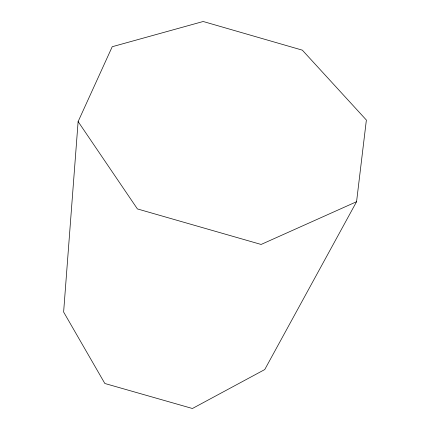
<?xml version="1.0" encoding="UTF-8"?>
<svg xmlns="http://www.w3.org/2000/svg" width="430" height="430" viewBox="0 0 430 430"><rect width="100%" height="100%" fill="white"/><g stroke="black" fill="none" stroke-linecap="round" stroke-linejoin="round"><path stroke-width="0.64" d="M78.12 121.577L63.624 312.024L104.845 383.49L192.425 408.5L264.74 369.563L356.567 201.713L366.376 120.051L302.333 50.154L203.18 21.5L112.225 46.719L78.12 121.577L137.412 208.932L261.112 244.455L356.567 201.713"/></g></svg>
